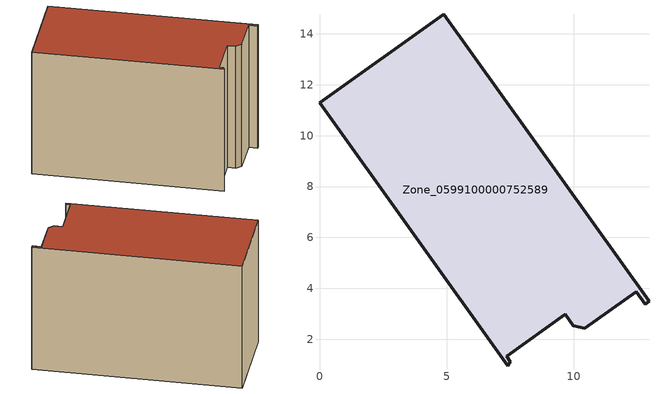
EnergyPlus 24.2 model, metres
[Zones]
Zone_0599100000752589
 floor ground (C_G): 0,11.29 4.88,14.78 12.95,3.49 12.79,3.37 12.44,3.86 10.43,2.42 9.98,2.53 9.66,2.98 7.35,1.33 7.5,1.12 7.39,0.95 z0
 wall outside (C_F): 4.88,14.78 0,11.29 7.39,0.95 7.5,1.12 7.35,1.33 9.66,2.98 9.98,2.53 10.43,2.42 12.44,3.86 12.79,3.37 12.95,3.49 4.88,14.78 z0:9.19
 roof outside (C_R): 7.39,0.95 7.5,1.12 7.35,1.33 9.66,2.98 9.98,2.53 10.43,2.42 12.44,3.86 12.79,3.37 12.95,3.49 4.88,14.78 0,11.29 z9.19
[BUILDING]
Pand.0599100000752589: North Axis=0; Terrain=City; Loads Convergence Tolerance Value=0.04; Temperature Convergence Tolerance Value=0.4; Solar Distribution=FullExterior; Maximum Number of Warmup Days=25; Minimum Number of Warmup Days=1
[Site:Location]
Rotterdam.The.Hague.AP_ZH_NLD Design_Conditions: Latitude=51.96; Longitude=4.45; Time Zone=1; Elevation=-4.5
[SITE:GROUNDTEMPERATURE:BUILDINGSURFACE]
18, 18, 18, 18, 18, 18, 18, 18, 18, 18, 18, 18
[MATERIAL] Thermal Absorptance=0.9; Solar Absorptance=0.7; Visible Absorptance=0.7
Name | Roughness | Thickness | Conductivity | Density | Specific Heat
G.TI.2006-2014 | MediumSmooth | 0.15 | 0.06 | 540 | 1210
F.TI.2006-2014 | Rough | 0.3 | 0.12 | 1920 | 840
R.TI.2006-2014 | MediumRough | 0.2 | 0.08 | 1500 | 1000
[CONSTRUCTION]
C_G: G.TI.2006-2014
C_F: F.TI.2006-2014
C_R: R.TI.2006-2014
[ZONE]
Zone_0599100000752589: Type=1; Multiplier=1; Ceiling Height=Autocalculate; Volume=Autocalculate; Floor Area=autocalculate; Part of Total Floor Area=Yes
[ZONEINFILTRATION:DESIGNFLOWRATE]
Infil_Zone_0599100000752589: Zone or ZoneList or Space or SpaceList=Zone_0599100000752589; Schedule=AlwaysOn; Design Flow Rate Calculation Method=Flow/Area; Flow Rate per Floor Area=0.0015; Constant Term Coefficient=1; Temperature Term Coefficient=0; Velocity Term Coefficient=0; Velocity Squared Term Coefficient=0
[HVACTEMPLATE:ZONE:IDEALLOADSAIRSYSTEM]
Zone_0599100000752589: Maximum Heating Supply Air Temperature=50; Minimum Cooling Supply Air Temperature=13; Maximum Heating Supply Air Humidity Ratio=0.0156; Minimum Cooling Supply Air Humidity Ratio=0.0077; Heating Limit=NoLimit; Cooling Limit=NoLimit; Dehumidification Control Type=ConstantSensibleHeatRatio; Cooling Sensible Heat Ratio=0.7; Dehumidification Setpoint=60; Humidification Control Type=None; Humidification Setpoint=30; Outdoor Air Method=None; Outdoor Air Flow Rate per Person=0.00944; Outdoor Air Flow Rate per Zone Floor Area=0; Outdoor Air Flow Rate per Zone=0; Demand Controlled Ventilation Type=None; Outdoor Air Economizer Type=NoEconomizer; Heat Recovery Type=None; Sensible Heat Recovery Effectiveness=0.7; Latent Heat Recovery Effectiveness=0.65
[ZONECONTROL:THERMOSTAT]
ThermostatControl_Zone_0599100000752589: Zone or ZoneList=Zone_0599100000752589; Control Type Schedule=DualSetpointControlType; Control 1=Thermostat_Zone_0599100000752589; Temperature Difference Between Cutout And Setpoint=0
[THERMOSTATSETPOINT:DUALSETPOINT]
Thermostat_Zone_0599100000752589: Heating Setpoint Temperature Schedule=HeatingSetpoint_Zone_0599100000752589; Cooling Setpoint Temperature Schedule=CoolingSetpoint_Zone_0599100000752589
[SCHEDULE:COMPACT]
HeatingSetpoint_Zone_0599100000752589: Through: 12/31, For: AllDays, Until: 24:00, 21
CoolingSetpoint_Zone_0599100000752589: Through: 12/31, For: AllDays, Until: 24:00, 24
DualSetpointControlType: Through: 12/31, For: AllDays, Until: 24:00, 4
AlwaysOn: Through: 12/31, For: AllDays, Until: 24:00, 1
